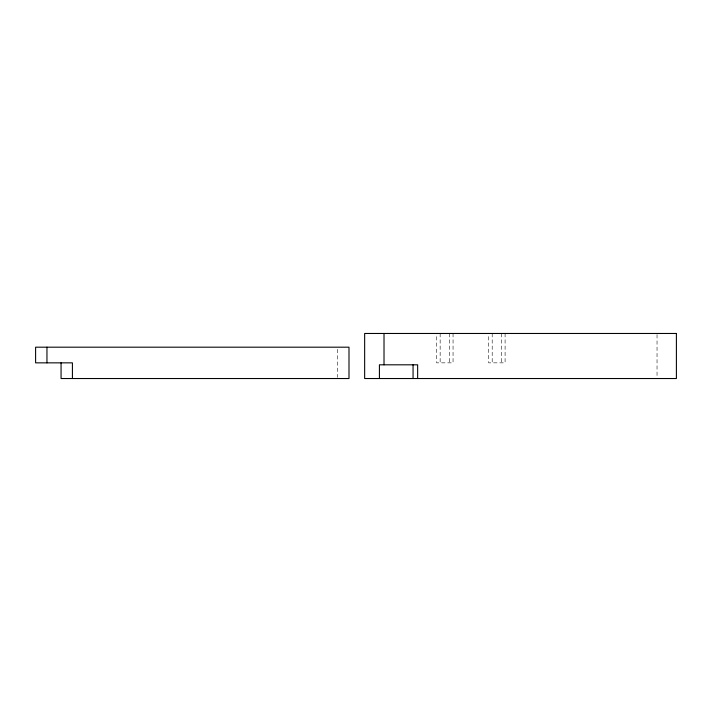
<?xml version="1.0" encoding="UTF-8"?>
<svg xmlns="http://www.w3.org/2000/svg" width="712" height="712" viewBox="0 0 712 712"><rect width="100%" height="100%" fill="white"/><g stroke="black" fill="none" stroke-linecap="round" stroke-linejoin="round"><path stroke-width="0.53" stroke-dasharray="3.56 2.67" d="M657.034 334.578L657.034 377.422M505.093 333.474L505.093 362.853L488.654 362.853L488.654 334.569M501.551 333.474L501.551 362.853M492.197 333.474L492.197 362.853M453.055 333.474L453.055 362.853L436.607 362.853L436.607 333.474M449.503 333.474L449.503 362.853M440.149 333.474L440.149 362.853M337.63 349.352L337.63 377.44"/><path stroke-width="1.07" d="M417.65 378.526L417.65 364.811L379.416 364.811L379.416 378.526M413.058 364.811L413.058 378.526M384.017 333.474L384.017 364.811M72.419 378.526L72.419 362.853L35.6 362.853L35.6 347.189L348.996 347.189L348.996 378.526L61.063 378.526L61.063 362.853M46.956 347.189L46.956 362.853M676.4 333.474L364.651 333.474L364.651 378.526L676.4 378.526L676.4 333.474"/></g></svg>
